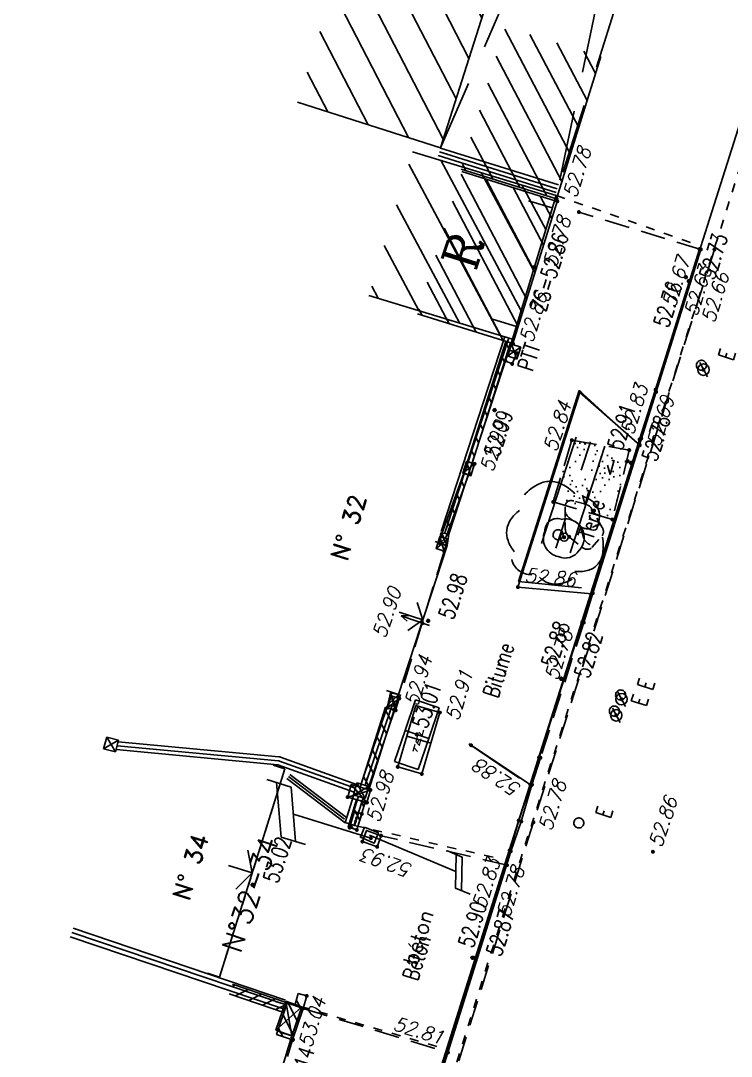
# Model space of a CAD drawing. Extents: x 661843 to 662062, y 6866352 to 6866909.
# Drawn here: x 662009.22 to 662023.42, y 6866876.78 to 6866897.47 of the extents above; entities that cross this region are included whole.
import ezdxf
from ezdxf.enums import TextEntityAlignment as Align

# ---------------------------------------------------------------- set-up
doc = ezdxf.new("R2010")
doc.units = 0
for name, pattern in [('CACHE', [0.375, 0.25, -0.125]), ('CONTINU', [0]), ('DISCONTINU', [0.75, 0.5, -0.25]), ('JSI_TCO', [1, 0.5, 0.5]), ('JSI_TCO2', [1, 0.5, 0.5]), ('JSI_TIC', [0.2, 0.08, 0.01, -0.1, 0.01]), ('JSI_TIL2', [1.2, 0.6, 0.1, -0.4, 0.1])]:
    doc.linetypes.add(name, pattern=pattern)
doc.layers.get('0').update_dxf_attribs({"linetype": 'CONTINUOUS'})
for name, color, linetype in [('ALTI', 140, 'CONTINUOUS'), ('BATI', 6, 'CONTINUOUS'), ('BORDURE', 7, 'CONTINU'), ('GEO_AEP_S', 4, 'CONTINUOUS'), ('GEO_ALTI-PIC', 7, 'CONTINUOUS'), ('GEO_ALTI-PIC_SANSZ', 30, 'CONTINUOUS'), ('GEO_ALTICOT', 7, 'CONTINUOUS'), ('GEO_ARBRES', 3, 'CONTINUOUS'), ('GEO_BATI_DUR', 44, 'CONTINUOUS'), ('GEO_BATI_HACHURE', 44, 'CONTINUOUS'), ('GEO_BATI_NUMERO', 7, 'CONTINUOUS'), ('GEO_BATI_S', 44, 'CONTINUOUS'), ('GEO_BORDURE', 7, 'CONTINUOUS'), ('GEO_CHANGE_REVET', 252, 'DISCONTINU'), ('GEO_CHANGE_REVET_TEXTE', 252, 'CONTINUOUS'), ('GEO_DALLE', 7, 'CONTINUOUS'), ('GEO_DIVERS', 7, 'CONTINUOUS'), ('GEO_EDF_S', 1, 'CONTINUOUS'), ('GEO_ENTREE', 7, 'DISCONTINU'), ('GEO_GDF_S', 30, 'CONTINUOUS'), ('GEO_HAIE_BORD', 3, 'DISCONTINU'), ('GEO_HAIE_S', 3, 'CONTINUOUS'), ('GEO_MUR', 1, 'CONTINUOUS'), ('GEO_MUR_HACHURE', 1, 'CONTINUOUS'), ('GEO_ROCHER', 252, 'CACHE'), ('GEO_TEL_S', 6, 'CONTINUOUS'), ('GEO_TROTTOIR_BAS', 7, 'CONTINUOUS'), ('GEO_TROTTOIR_BATEAU', 7, 'DISCONTINU'), ('GEO_TROTTOIR_HAUT', 252, 'CONTINUOUS'), ('HACHURE', 7, 'CONTINUOUS'), ('LIMITE', 7, 'CONTINUOUS'), ('OBJEAU', 4, 'CONTINUOUS'), ('OBJEDF', 240, 'CONTINUOUS'), ('OBJTELECOM', 3, 'CONTINUOUS'), ('TEXTE', 7, 'CONTINUOUS'), ('VEGETATION', 3, 'CONTINUOUS'), ('VOIRIE', 7, 'CONTINUOUS')]:
    doc.layers.add(name, color=color, linetype=linetype)
doc.styles.add('5-2', font='romand.shx', dxfattribs={"height": 0.35})
doc.styles.add('7-2', font='romanc.shx', dxfattribs={"height": 0.7})
doc.styles.add('ROMANS', font='romans.shx', dxfattribs={"width": 0.95, "oblique": 13.5, "height": 5})
doc.styles.get("Standard").update_dxf_attribs({"font": 'romans.shx'})
doc.linetypes.add('JSI_HAIED', pattern='A,0.48,0.06,-0.1,[138,jsi_form.shx,S=0.05,R=0,X=-0.1,Y=0],0.06', length=0.7)
doc.linetypes.add('JSI_HAIEG', pattern='A,0.48,0.06,-0.1,[137,jsi_form.shx,S=0.05,R=0,X=-0.1,Y=0],0.06', length=0.7)
doc.linetypes.add('JSI_MUD', pattern='A,0.0001,[130,jsi_form.shx,S=0.5,R=0,X=0.875,Y=0],-0.75', length=0.7501)
doc.linetypes.add('JSI_MUG', pattern='A,0.0001,[130,jsi_form.shx,S=0.5,R=0,X=-0.125,Y=0],-0.75', length=0.7501)
doc.linetypes.add('JSI_MUR', pattern='A,1e-06,-0.5,[130,jsi_form.shx,S=0.7,R=315,X=0.05,Y=0],-0.5', length=1.000001)

# ---------------------------------------------------------------- blocks, each defined once
blk = doc.blocks.new('PTTOPO')
at = {"color": 0, "const_width": 0.04}
blk.add_lwpolyline([(0, 0.02, 1), (0, -0.02, 1)], format="xyb", close=True, dxfattribs=at)
at = {"color": 0}
blk.add_point((0, 0), dxfattribs=at)
at = {"layer": 'GEO_ALTICOT', "style": 'ROMANS', "oblique": 13.5, "width": 0.95}
blk.add_attdef('ALT', text='', height=0.28, dxfattribs=at).set_placement((0.1, -0.1), align=Align.TOP_LEFT)
blk = doc.blocks.new('P350', base_point=(55.25, 52.5))
for p, q in [((56.249, 53.499), (55.25, 53.499)), ((55.25, 53.499), (55.25, 52.5)), ((56.249, 52.5), (56.249, 53.499)), ((55.25, 52.5), (56.249, 52.5))]:
    blk.add_line(p, q)
blk = doc.blocks.new('P091', base_point=(30.25, 66))
blk.add_line((30.326, 66.076), (30.172, 65.922))
blk.add_circle((30.25, 66), 0.076)
blk = doc.blocks.new('P401')
blk.add_circle((0, 0), 0.1062)
for centre, radius, start, end in [((0.108, 0.2322), 0.3258, 357.14, 109.34), ((-0.054, 0.054), 0.4878, 83.66, 186.35), ((-0.0972, -0.054), 0.4464, 173.05, 254.63), ((0, -0.0378), 0.5004, 244.27, 30.44)]:
    blk.add_arc(centre, radius, start, end)
blk = doc.blocks.new('P210')
at = {"layer": 'GEO_ROCHER', "linetype": 'CACHE'}
for p, q in [((0.525, 0.474), (0.088, 0.169)), ((0.968, 0.21), (0.804, 0.429)), ((0.818, -0.346), (0.987, 0.048)), ((0.001, -0.021), (0.031, -0.315)), ((0.371, -0.082), (0.266, -0.205)), ((0.215, -0.475), (0.649, -0.462))]:
    blk.add_line(p, q, dxfattribs=at)
for centre, radius, start, end in [((0.642, 0.308), 0.203, 36.7123, 124.9313), ((0.594, 0.275), 0.215, 144.1733, 206.9533), ((0.837, 0.112), 0.163, 336.8774, 36.7123), ((0.206, 0), 0.206, 124.9313, 185.91), ((0.193, 0.071), 0.235, 319.4796, 26.9533), ((0.667, 0.041), 0.252, 188.1633, 262.2943), ((0.41, -0.328), 0.189, 139.4796, 230.284), ((0.209, -0.296), 0.179, 185.91, 271.7277), ((0.559, -0.761), 0.557, 59.0334, 82.2943), ((0.643, -0.271), 0.191, 271.7277, 336.8774)]:
    blk.add_arc(centre, radius, start, end, dxfattribs=at)
blk = doc.blocks.new('P361')
for p, q in [((0, 0.999), (0.999, 0)), ((0, 0), (0.999, 0.999))]:
    blk.add_line(p, q)
at = {"flags": 128}
blk.add_lwpolyline([(0.999, 0), (0.999, 0.999), (0, 0.999), (0, 0)], close=True, dxfattribs=at)
blk = doc.blocks.new('P385')
for p, q in [((0, 1), (1, 1)), ((0, 1), (0, 0)), ((0.5, 0), (0.5, 1)), ((1, 1), (1, 0)), ((0, 0), (1, 0))]:
    blk.add_line(p, q)
at = {"style": 'ROMANS', "oblique": 13.5, "width": 0.95}
blk.add_text('TEL', height=0.2, dxfattribs=at).set_placement((0.254, 0.413))
blk = doc.blocks.new('P322')
for p, q in [((0, 1), (1, 1)), ((0, 1), (0, 0)), ((1, 1), (1, 0)), ((0, 0), (1, 0))]:
    blk.add_line(p, q)
at = {"flags": 128}
for points in [[(0.45, 1), (0.45, 1.28)], [(0.55, 1), (0.55, 1.28)]]:
    blk.add_lwpolyline(points, dxfattribs=at)
at = {"style": 'ROMANS', "oblique": 13.5, "width": 0.95}
blk.add_text('GDF', height=0.2, dxfattribs=at).set_placement((0.205, 0.413))
blk = doc.blocks.new('P740', base_point=(80.25, 61.5))
for p, q in [((80.924, 64.604), (80.924, 63.929)), ((79.574, 63.794), (80.924, 64.334)), ((80.924, 63.929), (79.574, 63.389)), ((79.574, 63.119), (79.574, 63.794)), ((80.25, 61.5), (80.25, 63.659))]:
    blk.add_line(p, q)
blk = doc.blocks.new('P014', base_point=(17.75, 43.5))
for p, q in [((17.709, 43.699), (17.75, 43.799)), ((17.75, 43.399), (17.75, 43.799)), ((17.75, 43.799), (17.789, 43.699))]:
    blk.add_line(p, q)
blk = doc.blocks.new('$B_200')
at = {"color": 0, "linetype": 'BYBLOCK', "flags": 128}
for points in [[(0, -0.5, -0.414214), (-0.5, 0, -0.414214), (0, 0.5)], [(0, -0.5, 0.414214), (0.5, 0, 0.414214), (0, 0.5)]]:
    blk.add_lwpolyline(points, format="xyb", dxfattribs=at)
blk = doc.blocks.new('$B_220')
at = {"color": 0, "linetype": 'BYBLOCK', "flags": 128}
for points in [[(0.297, 0.272, 0.039633), (0.273, 0.344, 0.053426), (0.241, 0.401, 0.147584), (0.154, 0.47, 0.071882), (0.099, 0.483, 0.058066), (0.036, 0.48, 0.043501), (-0.035, 0.463, 0.032041), (-0.113, 0.431)], [(-0.195, 0.351, 0.077685), (-0.303, 0.336, 0.115926), (-0.379, 0.292, 0.119307), (-0.426, 0.217, 0.082378), (-0.441, 0.113)], [(0.461, -0.046, 0.087593), (0.487, 0.033, 0.096392), (0.482, 0.113, 0.080457), (0.446, 0.192, 0.056881), (0.379, 0.272)], [(-0.441, 0.033, 0.03619), (-0.474, -0.044, 0.046233), (-0.492, -0.116, 0.121403), (-0.482, -0.245, 0.119181), (-0.41, -0.354, 0.044648), (-0.351, -0.401, 0.034835), (-0.277, -0.443)], [(0.379, -0.364, 0.076898), (0.431, -0.319, 0.090424), (0.461, -0.265, 0.083207), (0.472, -0.2, 0.062964), (0.461, -0.126)], [(-0.113, -0.443, 0.078382), (0.005, -0.498, 0.113914), (0.113, -0.503, 0.115194), (0.21, -0.458, 0.080222), (0.297, -0.364)]]:
    blk.add_lwpolyline(points, format="xyb", dxfattribs=at)
blk = doc.blocks.new('$B_001')
at = {"color": 0, "linetype": 'BYBLOCK', "flags": 128}
for points in [[(0, 0), (0, 1)], [(0, 1), (1, 1)], [(1, 0), (1, 1)], [(0, 0), (1, 0)]]:
    blk.add_lwpolyline(points, dxfattribs=at)
blk = doc.blocks.new('$B_030')
at = {"color": 0, "linetype": 'BYBLOCK', "flags": 128}
for points in [[(0, 0), (0, 1)], [(0, 1), (1, 1)], [(0, 1), (1, 0)], [(0, 0), (1, 1)], [(1, 0), (1, 1)], [(0, 0), (1, 0)]]:
    blk.add_lwpolyline(points, dxfattribs=at)
blk = doc.blocks.new('$B_137')
at = {"color": 0, "linetype": 'BYBLOCK', "flags": 128}
for points in [[(-0.156, 0.875), (0.156, 1), (0.156, 1.156)], [(-0.156, 0.781), (-0.156, 0.938), (0.156, 1.062)], [(0, 0), (0, 0.938)]]:
    blk.add_lwpolyline(points, dxfattribs=at)
blk.add_lwpolyline([(-0.055, -0.075), (0.055, -0.075), (0.055, 0.075), (-0.055, 0.075)], close=True)
blk = doc.blocks.new('$B_028')
at = {"color": 0, "linetype": 'BYBLOCK', "flags": 128}
for points in [[(0, 0.5), (0, -0.5), (0.0938, -0.0625)], [(-0.5, -0.5), (-0.5, 0)], [(0.5, 0), (0.5, -0.5)], [(-0.0937, -0.0625), (0, -0.5)], [(-0.5, -0.5), (0.5, -0.5)]]:
    blk.add_lwpolyline(points, dxfattribs=at)
blk = doc.blocks.new('$B_170')
at = {"color": 0, "linetype": 'BYBLOCK', "flags": 128}
for points in [[(-0.5, 0), (-0.5, 1)], [(0.5, 0), (0.5, 1)]]:
    blk.add_lwpolyline(points, dxfattribs=at)
blk = doc.blocks.new('$B_210')
at = {"linetype": 'CONTINUOUS'}
blk.add_hatch(color=0, dxfattribs=at).paths.add_polyline_path([(0, -0.5, -1), (0, 0.5, -1)])
at = {"color": 0, "linetype": 'BYBLOCK', "flags": 128}
blk.add_lwpolyline([(0, -0.5, -1), (0, 0.5, -1)], format="xyb", close=True, dxfattribs=at)
blk = doc.blocks.new('*X86')
at = {"layer": 'HACHURE'}
for p, q in [((662020.237, 6866903.19, 57.333), (662018.288, 6866906.959, 57.333)), ((662020.495, 6866903.999, 57.333), (662018.996, 6866906.896, 57.333)), ((662020.752, 6866904.808, 57.333), (662019.721, 6866906.801, 57.333)), ((662021.009, 6866905.616, 57.333), (662020.446, 6866906.706, 57.333)), ((662021.266, 6866906.425, 57.333), (662021.171, 6866906.61, 57.333)), ((662019.98, 6866902.382, 57.333), (662018.031, 6866906.15, 57.333)), ((662019.723, 6866901.573, 57.333), (662017.774, 6866905.342, 57.333)), ((662019.465, 6866900.765, 57.333), (662017.516, 6866904.533, 57.333)), ((662019.208, 6866899.956, 57.333), (662017.259, 6866903.725, 57.333)), ((662018.951, 6866899.148, 57.333), (662017.002, 6866902.916, 57.333)), ((662018.693, 6866898.339, 57.333), (662016.744, 6866902.107, 57.333)), ((662018.436, 6866897.53, 57.333), (662016.487, 6866901.299, 57.333)), ((662018.179, 6866896.722, 57.333), (662016.23, 6866900.49, 57.333)), ((662017.921, 6866895.913, 57.333), (662015.972, 6866899.682, 57.333)), ((662017.664, 6866895.105, 57.333), (662015.715, 6866898.873, 57.333)), ((662016.971, 6866895.138, 57.333), (662015.458, 6866898.065, 57.333)), ((662016.163, 6866895.396, 57.333), (662015.2, 6866897.256, 57.333)), ((662015.354, 6866895.653, 57.333), (662014.943, 6866896.447, 57.333))]:
    blk.add_line(p, q, dxfattribs=at)

msp = doc.modelspace()

# ---------------------------------------------------------------- hatches: boundary and pattern name
at = {"layer": 'GEO_BATI_HACHURE'}
h = msp.add_hatch(dxfattribs=at)
h.set_pattern_fill('_U', color=256, scale=0.4, angle=-62.3282, style=0, pattern_type=0)
h.set_pattern_definition([(297.671784527, (0.873, 2.8935), (0.354248972482, 0.185762389885), [])])
h.paths.add_polyline_path([(662020.817, 6866896.759), (662019.93, 6866893.914), (662018.02, 6866894.51), (662018.908, 6866897.354)])
h = msp.add_hatch(dxfattribs=at)
h.set_pattern_fill('_U', color=256, scale=0.4, angle=-62.3282, style=0, pattern_type=0)
h.set_pattern_definition([(297.671784527, (0, 0), (0.354248972482, 0.185762389885), [])])
h.paths.add_polyline_path([(662019.944, 6866893.865), (662019.057, 6866891.021), (662017.147, 6866891.616), (662018.035, 6866894.461)])
at = {"layer": 'GEO_HAIE_S'}
h = msp.add_hatch(dxfattribs=at)
h.set_pattern_fill('BROUSS', color=256, scale=0.2, style=0)
h.set_pattern_definition([(74.475889, (0, 0), (-0.5000000001, 1.80000000067), [0.3, -1.56815417]), (74.475889, (0.5, 0.6), (-0.5000000001, 1.80000000067), [0.3, -1.56815417]), (74.475889, (1, 1.2), (-0.5000000001, 1.80000000067), [0.3, -1.56815417]), (105.524111, (0, 0), (-1.00000000041, 5e-11), [0.2, -1.66815417]), (105.524111, (0.5, 0.6), (-1.00000000041, 5e-11), [0.2, -1.66815417]), (105.524111, (1, 1.2), (-1.00000000041, 5e-11), [0.2, -1.66815417]), (0, (0.0604, 0.0645), (0.5, 0.6), [0, -1]), (0, (0.19574, 0.1429), (0.5, 0.6), [0, -1]), (0, (0.1562, 0.2507), (0.5, 0.6), [0, -1]), (0, (0.3103, 0.2654), (0.5, 0.6), [0, -1]), (0, (0.21864, 0.5055), (0.5, 0.6), [0, -1]), (0, (0.0491, 0.28726), (0.5, 0.6), [0, -1]), (0, (0.0375, 0.3291), (0.5, 0.6), [0, -1]), (0, (0.0042, 0.5055), (0.5, 0.6), [0, -1]), (0, (-0.1041, 0.0351), (0.5, 0.6), [0, -1]), (0, (-0.1145, 0.1331), (0.5, 0.6), [0, -1]), (0, (-0.1957, 0.0253), (0.5, 0.6), [0, -1]), (0, (-0.21654, 0.1723), (0.5, 0.6), [0, -1]), (0, (-0.1499, 0.2654), (0.5, 0.6), [0, -1]), (0, (-0.177, 0.3585), (0.5, 0.6), [0, -1]), (0, (-0.2561, 0.4761), (0.5, 0.6), [0, -1]), (0, (-0.0541, 0.3878), (0.5, 0.6), [0, -1]), (0, (-0.3373, 0.2752), (0.5, 0.6), [0, -1]), (0, (-0.36646, 0.089), (0.5, 0.6), [0, -1]), (0, (-0.1498, -0.05796), (0.5, 0.6), [0, -1]), (0, (-0.0208, -0.09716), (0.5, 0.6), [0, -1]), (0, (-0.10826, -0.20494), (0.5, 0.6), [0, -1]), (0, (0.2103, -0.19514), (0.5, 0.6), [0, -1]), (0, (0.0729, -0.04326), (0.5, 0.6), [0, -1]), (0, (0.19574, -0.01386), (0.5, 0.6), [0, -1])])
h.paths.add_polyline_path([(662021.047, 6866887.506), (662019.863, 6866887.859), (662020.235, 6866889.092), (662021.383, 6866888.894)])
at = {"layer": 'GEO_MUR_HACHURE'}
h = msp.add_hatch(dxfattribs=at)
h.set_pattern_fill('_U', color=256, scale=0.2, angle=117.3224, style=0, pattern_type=0)
h.set_pattern_definition([(117.322416278, (0, 0), (-0.1776875447165, -0.091799436015), [])])
h.paths.add_polyline_path([(662018.243, 6866888.633), (662019.009, 6866891.036), (662018.914, 6866891.066), (662018.148, 6866888.664)])
h = msp.add_hatch(dxfattribs=at)
h.set_pattern_fill('_U', color=256, scale=0.2, angle=115.0335, style=0, pattern_type=0)
h.set_pattern_definition([(115.0334990466, (0, 0), (-0.1812121080986, -0.084629615847), [])])
h.paths.add_polyline_path([(662017.71, 6866887.13), (662018.171, 6866888.399), (662018.077, 6866888.433), (662017.616, 6866887.164)])
h = msp.add_hatch(dxfattribs=at)
h.set_pattern_fill('_U', color=256, scale=0.2, angle=117.493, style=0, pattern_type=0)
h.set_pattern_definition([(117.492968281, (0, 0), (-0.1774134990714, -0.0923279499786), [])])
h.paths.add_polyline_path([(662016.176, 6866882.106), (662016.68, 6866883.704), (662016.509, 6866883.758), (662016.005, 6866882.16)])
h = msp.add_hatch(dxfattribs=at)
h.set_pattern_fill('_U', color=256, scale=0.2, angle=118.2532, style=0, pattern_type=0)
h.set_pattern_definition([(118.25315449, (0, 0), (-0.176172935534, -0.094673633), [])])
h.paths.add_polyline_path([(662015.936, 6866881.304), (662016.102, 6866881.856), (662015.929, 6866881.908), (662015.763, 6866881.356)])
h = msp.add_hatch(dxfattribs=at)
h.set_pattern_fill('_U', color=256, scale=0.2, angle=206.079, style=0, pattern_type=0)
h.set_pattern_definition([(206.0789600047, (0, 0), (0.087921873807, -0.179637813687), [])])
h.paths.add_polyline_path([(662014.543, 6866877.845), (662013.452, 6866878.219), (662013.387, 6866878.03), (662014.478, 6866877.656)])
h = msp.add_hatch(dxfattribs=at)
h.set_pattern_fill('_U', color=256, scale=0.2, angle=119.5456, style=0, pattern_type=0)
h.set_pattern_definition([(119.5455688398, (0, 0), (-0.1739927566617, -0.0986231242116), [])])
h.paths.add_polyline_path([(662014.865, 6866877.737), (662014.934, 6866877.987), (662014.761, 6866878.035), (662014.694, 6866877.795)])
h = msp.add_hatch(dxfattribs=at)
h.set_pattern_fill('_U', color=256, scale=0.2, angle=116.4316, style=0, pattern_type=0)
h.set_pattern_definition([(116.4316344643, (0, 0), (-0.179093225856, -0.089025931349), [])])
h.paths.add_polyline_path([(662014.653, 6866877.106), (662014.865, 6866877.737), (662014.543, 6866877.845), (662014.331, 6866877.215)])
at = {"layer": 'HACHURE', "linetype": 'CONTINUOUS', "ltscale": 2}
h = msp.add_hatch(dxfattribs=at)
h.set_pattern_fill('_USER', color=256, scale=0.6, angle=118.1108, style=0, pattern_type=0)
h.set_pattern_definition([(118.1108, (661958.265, 6866695.073), (-0.5292229, -0.2827068), [])])
h.paths.add_polyline_path([(662019.05, 6866891.113), (662016.179, 6866891.984), (662017.051, 6866894.856), (662019.922, 6866893.985)])

# ---------------------------------------------------------------- linework, layer by layer
at = {"layer": 'BATI', "elevation": 57.333, "flags": 128}
msp.add_lwpolyline([(662017.61, 6866894.935), (662021.319, 6866906.591)], dxfattribs=at)
at = {"layer": 'BATI', "linetype": 'JSI_TIL2', "ltscale": 2, "elevation": 57.333, "flags": 128}
for points in [[(662017.61, 6866894.935), (662022.61, 6866906.421)], [(662022.538, 6866906.43), (662019.971, 6866894.182)], [(662023.828, 6866906.261), (662019.971, 6866894.182)]]:
    msp.add_lwpolyline(points, dxfattribs=at)
at = {"layer": 'BATI', "linetype": 'JSI_TCO2', "ltscale": 2, "elevation": 57.333, "flags": 128}
for points in [[(662017.61, 6866894.935), (662014.751, 6866895.845)], [(662017.051, 6866894.856), (662019.922, 6866893.985)], [(662019.05, 6866891.113), (662019.922, 6866893.985)], [(662019.05, 6866891.113), (662016.179, 6866891.984)]]:
    msp.add_lwpolyline(points, dxfattribs=at)
at = {"layer": 'BORDURE', "linetype": 'JSI_TCO', "ltscale": 2, "elevation": 57.333, "flags": 128}
for points in [[(661995.958, 6866807.887), (662005.734, 6866838.844), (662008.226, 6866846.67), (662010.896, 6866855.209), (662018.944, 6866880.767), (662026.904, 6866905.856)], [(662020.427, 6866886.143), (662019.17, 6866886.267), (662020.382, 6866890.083), (662021.378, 6866889.18)], [(662019.187, 6866882.336), (662018.177, 6866883.027)]]:
    msp.add_lwpolyline(points, dxfattribs=at)
at = {"layer": 'GEO_BATI_DUR'}
for p, q in [((662020.817, 6866896.759, 52.705), (662019.93, 6866893.914, 52.705)), ((662019.93, 6866893.914, 52.705), (662018.02, 6866894.51, 52.705)), ((662018.035, 6866894.461, 52.783), (662019.944, 6866893.865, 52.783)), ((662019.944, 6866893.865, 52.783), (662019.057, 6866891.021, 52.858)), ((662019.057, 6866891.021, 52.783), (662017.147, 6866891.616, 52.783))]:
    msp.add_line(p, q, dxfattribs=at)
at = {"layer": 'GEO_BORDURE'}
for points in [[(662021.594, 6866888.991, 52.69), (662020.395, 6866890.048, 52.837), (662019.157, 6866886.156, 52.86), (662020.637, 6866886.02, 52.857)], [(662019.408, 6866882.204, 52.885), (662018.22, 6866882.996, 52.851)]]:
    msp.add_polyline3d(points, dxfattribs=at)
at = {"layer": 'GEO_CHANGE_REVET'}
for points in [[(662022.814, 6866892.903, 52.633), (662020.376, 6866893.651, 52.748)], [(662023.086, 6866892.903, 52.663), (662019.468, 6866881.457, 52.781), (662016.691, 6866872.593, 52.867), (662012.998, 6866860.928, 53.004), (662009.927, 6866851.162, 53.095), (662006.539, 6866840.426, 53.237), (662003.947, 6866832.234, 53.341), (662000.666, 6866821.821, 53.457), (661997.257, 6866811.051, 53.582), (661994.332, 6866801.741, 53.688), (661991.206, 6866791.787, 53.782)], [(662018.94, 6866880.599, 52.779), (662016.421, 6866881.188, 52.921)], [(662014.865, 6866877.737, 52.976), (662017.758, 6866876.854, 52.806)]]:
    msp.add_polyline3d(points, dxfattribs=at)
at = {"layer": 'GEO_DALLE'}
msp.add_polyline3d([(662016.049, 6866881.07, 52.926), (662016.343, 6866880.966, 52.919), (662016.422, 6866881.188, 52.921), (662016.128, 6866881.292, 52.924)], close=True, dxfattribs=at)
at = {"layer": 'GEO_ENTREE'}
for points in [[(662017.683, 6866886.876, 52.908), (662016.785, 6866883.931, 52.94)], [(662013.883, 6866874.624, 53.053), (662014.653, 6866877.106, 53.041)]]:
    msp.add_polyline3d(points, dxfattribs=at)
at = {"layer": 'GEO_HAIE_BORD'}
msp.add_polyline3d([(662021.047, 6866887.506, 52.842), (662019.863, 6866887.859, 52.778), (662020.235, 6866889.092, 52.77), (662021.383, 6866888.894, 52.82), (662021.047, 6866887.506, 52.842)], dxfattribs=at)
at = {"layer": 'GEO_MUR'}
for p, q in [((662019.009, 6866891.036, 52.896), (662018.914, 6866891.066, 52.896)), ((662018.243, 6866888.633, 52.896), (662018.148, 6866888.664, 52.896)), ((662018.171, 6866888.399, 52.908), (662018.077, 6866888.433, 52.908)), ((662017.71, 6866887.13, 52.908), (662017.616, 6866887.164, 52.908)), ((662016.68, 6866883.704, 52.981), (662016.509, 6866883.758, 52.981)), ((662016.176, 6866882.106, 52.981), (662016.005, 6866882.16, 52.981)), ((662016.102, 6866881.856), (662015.929, 6866881.908)), ((662015.936, 6866881.304), (662015.763, 6866881.356)), ((662014.934, 6866877.987, 52.976), (662014.761, 6866878.035, 52.976)), ((662014.543, 6866877.845, 52.976), (662014.478, 6866877.656, 52.976)), ((662014.865, 6866877.737, 53.041), (662014.543, 6866877.845, 53.041)), ((662014.865, 6866877.737, 52.976), (662014.694, 6866877.795, 52.976)), ((662014.653, 6866877.106, 53.041), (662014.331, 6866877.215, 53.041))]:
    msp.add_line(p, q, dxfattribs=at)
at = {"layer": 'GEO_MUR', "flags": 128}
for points, elevation in [([(662018.148, 6866888.664), (662018.914, 6866891.066)], 52.896), ([(662018.243, 6866888.633), (662019.009, 6866891.036)], 52.896), ([(662017.616, 6866887.164), (662018.077, 6866888.433)], 52.908), ([(662017.71, 6866887.13), (662018.171, 6866888.399)], 52.908), ([(662016.005, 6866882.16), (662016.509, 6866883.758)], 52.981), ([(662014.543, 6866877.845), (662013.452, 6866878.219)], 52.976), ([(662014.478, 6866877.656), (662013.387, 6866878.03)], 52.976), ([(662014.694, 6866877.795), (662014.761, 6866878.035)], 52.976), ([(662014.331, 6866877.215), (662014.543, 6866877.845)], 53.041)]:
    msp.add_lwpolyline(points, dxfattribs=dict(at, elevation=elevation))
msp.add_lwpolyline([(662015.763, 6866881.356), (662015.929, 6866881.908)], dxfattribs=at)
at = {"layer": 'GEO_MUR'}
for points in [[(662016.176, 6866882.106, 52.981), (662016.68, 6866883.704, 52.938)], [(662015.936, 6866881.304, 52.97), (662016.102, 6866881.856, 52.977)], [(662014.865, 6866877.737, 52.976), (662014.934, 6866877.987, 52.946)], [(662014.653, 6866877.106, 53.041), (662014.865, 6866877.737, 52.976)]]:
    msp.add_polyline3d(points, dxfattribs=at)
at = {"layer": 'GEO_TROTTOIR_BAS'}
for points in [[(662022.814, 6866892.903, 52.633), (662021.919, 6866890.056, 52.654), (662020.655, 6866886.036, 52.727), (662020.474, 6866885.448, 52.734)], [(662019.607, 6866882.745, 52.757), (662019.438, 6866882.207, 52.76), (662019.223, 6866881.472, 52.763), (662019.015, 6866880.875, 52.776), (662017.758, 6866876.854, 52.806), (662016.602, 6866873.181, 52.845)]]:
    msp.add_polyline3d(points, dxfattribs=at)
at = {"layer": 'GEO_TROTTOIR_BATEAU'}
msp.add_polyline3d([(662020.474, 6866885.448, 52.734), (662019.607, 6866882.745, 52.757)], dxfattribs=at)
at = {"layer": 'GEO_TROTTOIR_HAUT'}
msp.add_polyline3d([(662022.787, 6866892.911, 52.67), (662021.909, 6866890.104, 52.711), (662021.588, 6866889.108, 52.828), (662020.637, 6866886.02, 52.857), (662020.444, 6866885.457, 52.777), (662019.579, 6866882.751, 52.793), (662019.408, 6866882.204, 52.885), (662019.174, 6866881.491, 52.9), (662018.993, 6866880.895, 52.832), (662016.58, 6866873.224, 52.898), (662016.398, 6866872.668, 52.984), (662015.835, 6866870.897, 52.992), (662015.682, 6866870.413, 52.912), (662013.782, 6866864.427, 52.989), (662013.604, 6866863.862, 53.087), (662012.69, 6866860.938, 53.126), (662012.48, 6866860.209, 53.042), (662011.708, 6866857.825, 53.089), (662011.48, 6866857.083, 53.181), (662010.851, 6866855.071, 53.188), (662010.625, 6866854.346, 53.11), (662009.626, 6866851.261, 53.143)], dxfattribs=at)
at = {"layer": 'LIMITE', "linetype": 'JSI_TCO', "ltscale": 2}
for p, q in [((662017.623, 6866887.267, 110.348), (662018.898, 6866891.162, 110.283)), ((662016.025, 6866882.223, 110.392), (662016.564, 6866883.82, 110.358)), ((662014.598, 6866882.41, 110.352), (662015.732, 6866881.55, 110.328)), ((662015.702, 6866881.452, 110.374), (662015.875, 6866882.006, 109.631)), ((662014.452, 6866877.734, 110.314), (662010.207, 6866879.169, 110.29))]:
    msp.add_line(p, q, dxfattribs=at)
at = {"layer": 'LIMITE', "linetype": 'JSI_MUD', "ltscale": 0.16}
for p, q in [((662018.924, 6866890.985, 110.286), (662018.974, 6866891.138, 110.283)), ((662016.589, 6866883.643, 110.361), (662016.64, 6866883.794, 110.358))]:
    msp.add_line(p, q, dxfattribs=at)
at = {"layer": 'LIMITE', "linetype": 'JSI_MUG', "ltscale": 0.16}
for p, q in [((662017.699, 6866887.242, 110.348), (662017.749, 6866887.394, 110.345)), ((662016.101, 6866882.198, 110.392), (662016.152, 6866882.349, 110.389))]:
    msp.add_line(p, q, dxfattribs=at)
at = {"layer": 'LIMITE', "linetype": 'JSI_MUG', "ltscale": 0.1}
msp.add_line((662014.568, 6866882.37, 110.352), (662014.648, 6866882.31, 110.35), dxfattribs=at)
at = {"layer": 'LIMITE', "linetype": 'JSI_MUG', "ltscale": 0.18}
msp.add_line((662014.481, 6866877.819, 110.314), (662014.311, 6866877.876, 110.313), dxfattribs=at)
at = {"layer": 'LIMITE', "linetype": 'JSI_TCO', "ltscale": 2, "elevation": 57.333, "flags": 128}
for points in [[(662019.968, 6866894.194), (662017.611, 6866894.931)], [(662019.92, 6866894.041), (662017.563, 6866894.778)], [(662017.775, 6866887.217), (662019.05, 6866891.113)], [(662016.176, 6866882.172), (662016.716, 6866883.769)], [(662011.124, 6866882.908), (662014.36, 6866882.604), (662015.883, 6866882.058)], [(662014.538, 6866882.33), (662015.701, 6866881.448)], [(662015.893, 6866881.393), (662016.066, 6866881.946)], [(662015.893, 6866881.393), (662015.702, 6866881.452)], [(662014.51, 6866877.904), (662010.264, 6866879.339)]]:
    msp.add_lwpolyline(points, dxfattribs=at)
at = {"layer": 'LIMITE', "linetype": 'JSI_MUR', "ltscale": 0.16, "elevation": 57.333, "flags": 128}
for points in [[(662019.944, 6866894.117), (662017.587, 6866894.855)], [(662017.699, 6866887.242), (662018.974, 6866891.138)], [(662016.101, 6866882.198), (662016.64, 6866883.794)], [(662011.144, 6866882.986), (662014.368, 6866882.684), (662014.378, 6866882.683), (662014.388, 6866882.679), (662015.906, 6866882.135)]]:
    msp.add_lwpolyline(points, dxfattribs=at)
at = {"layer": 'LIMITE', "linetype": 'JSI_MUD', "ltscale": 0.16, "elevation": 57.333, "flags": 128}
msp.add_lwpolyline([(662017.74, 6866894.807), (662017.587, 6866894.855)], dxfattribs=at)
at = {"layer": 'LIMITE', "linetype": 'JSI_MUG', "ltscale": 0.16, "elevation": 57.333, "flags": 128}
msp.add_lwpolyline([(662019.944, 6866894.117), (662019.792, 6866894.165)], dxfattribs=at)
at = {"layer": 'LIMITE', "linetype": 'JSI_MUR', "ltscale": 0.1, "elevation": 57.333, "flags": 128}
msp.add_lwpolyline([(662014.568, 6866882.37), (662015.691, 6866881.518)], dxfattribs=at)
at = {"layer": 'LIMITE', "linetype": 'JSI_MUR', "ltscale": 0.2, "elevation": 57.333, "flags": 128}
msp.add_lwpolyline([(662015.798, 6866881.422), (662015.97, 6866881.976)], dxfattribs=at)
at = {"layer": 'LIMITE', "linetype": 'JSI_MUR', "ltscale": 0.18, "elevation": 57.333, "flags": 128}
msp.add_lwpolyline([(662014.481, 6866877.819), (662010.236, 6866879.254)], dxfattribs=at)
at = {"layer": 'LIMITE', "linetype": 'JSI_TCO', "ltscale": 2}
msp.add_polyline3d([(662011.164, 6866883.065, 110.298), (662014.375, 6866882.763, 109.669), (662014.396, 6866882.761, 109.669), (662014.414, 6866882.755, 109.669), (662015.929, 6866882.212, 110.58)], dxfattribs=at)
at = {"layer": 'VEGETATION', "linetype": 'JSI_MUG', "ltscale": 0.6}
msp.add_line((662020.607, 6866889.062, 110.184), (662020.422, 6866888.491, 110.194), dxfattribs=at)
at = {"layer": 'VEGETATION', "linetype": 'JSI_MUD', "ltscale": 0.6}
msp.add_line((662020.102, 6866887.504, 110.21), (662019.917, 6866886.934, 110.219), dxfattribs=at)
at = {"layer": 'VEGETATION', "linetype": 'JSI_HAIED', "ltscale": 2, "elevation": 57.333, "flags": 128}
msp.add_lwpolyline([(662020.321, 6866889.155), (662019.632, 6866887.026)], dxfattribs=at)
at = {"layer": 'VEGETATION', "linetype": 'JSI_HAIEG', "ltscale": 2, "elevation": 57.333, "flags": 128}
msp.add_lwpolyline([(662020.892, 6866888.97), (662020.202, 6866886.841)], dxfattribs=at)
at = {"layer": 'VOIRIE', "linetype": 'JSI_TIC', "ltscale": 2, "elevation": 57.333, "flags": 128}
for points in [[(661996.215, 6866807.805), (662005.992, 6866838.762), (662008.483, 6866846.589), (662011.154, 6866855.129), (662019.201, 6866880.685), (662027.176, 6866905.82)], [(662022.606, 6866893.044), (662019.922, 6866893.985)], [(662013.192, 6866878.364), (662014.5, 6866882.525)], [(662015.893, 6866881.393), (662018.708, 6866880.747)], [(662017.536, 6866876.976), (662014.839, 6866877.768)]]:
    msp.add_lwpolyline(points, dxfattribs=at)

# ---------------------------------------------------------------- block references
at = {"layer": 'ALTI', "linetype": 'CONTINUOUS'}
for p, xscale, yscale, rotation in [((662022.512, 6866892.349, 57.333), 0.059999999848761, 0.059999999848761, 72.39675896332166), ((662022.574, 6866892.269, 57.333), 0.059999999848761, 0.059999999848761, 72.39675896332166), ((662018.692, 6866889.695, 57.333), 0.0600000001471923, 0.0600000001471923, 71.87350268281007), ((662021.346, 6866888.67, 57.333), 0.059999999848761, 0.059999999848761, 72.39675896332166), ((662021.424, 6866888.635, 57.333), 0.059999999848761, 0.059999999848761, 72.39675896332166), ((662017.361, 6866885.482, 57.333), 0.0600000001471923, 0.0600000001471923, 71.87350268281007), ((662020.025, 6866884.325, 57.333), 0.059999999848761, 0.059999999848761, 72.39675896332166), ((662020.074, 6866884.306, 57.333), 0.059999999848761, 0.059999999848761, 72.39675896332166), ((662017.137, 6866883.208, 57.333), 0.0600000002854271, 0.0600000002854271, 71.331257137792), ((662013.853, 6866880.207, 57.333), 0.0599999998746016, 0.0599999998746016, 72.55211425956797), ((662018.247, 6866878.75, 57.333), 0.0600000002251679, 0.0600000002251679, 72.52068818015736), ((662018.313, 6866878.746, 57.333), 0.0600000002251679, 0.0600000002251679, 72.52068818015736)]:
    msp.add_blockref('$B_210', p, dxfattribs=dict(at, xscale=xscale, yscale=yscale, rotation=rotation))
at = {"layer": 'BATI', "linetype": 'CONTINUOUS'}
for name, xscale, yscale, rotation in [('$B_170', 2.473399999909516, 0.5000000000742785, 73.11060032364055), ('$B_210', 0.0600000003175547, 0.0600000003175547, 73.11060035017414)]:
    msp.add_blockref(name, (662019.486, 6866892.549, 57.333), dxfattribs=dict(at, xscale=xscale, yscale=yscale, rotation=rotation))
at = {"layer": 'GEO_AEP_S', "xscale": 1.500000000352685, "yscale": 1.500000000352685, "zscale": 1.500000000352685, "rotation": 72.90000000290615}
for p in [(662022.867, 6866890.501, 52.727), (662021.228, 6866883.915, 52.821), (662021.124, 6866883.594, 52.828)]:
    msp.add_blockref('P091', p, dxfattribs=at)
at = {"layer": 'GEO_ALTI-PIC'}
ref = msp.add_blockref('PTTOPO', (662019.93, 6866893.914, 52.779), dxfattribs=at)
ref.add_attrib('ALT', '52.78', dxfattribs={"layer": 'GEO_ALTICOT', "height": 0.28, "rotation": 72.6718, "style": 'ROMANS', "oblique": 13.5, "width": 0.95}).set_placement((662020.054, 6866893.998, 52.779), align=Align.TOP_LEFT)
ref = msp.add_blockref('PTTOPO', (662019.944, 6866893.865, 52.783), dxfattribs=at)
ref.add_attrib('ALT', '52.78', dxfattribs={"layer": 'GEO_ALTICOT', "height": 0.28, "rotation": 72.6718, "style": 'ROMANS', "oblique": 13.5, "width": 0.95}).set_placement((662019.651, 6866892.614, 52.783), align=Align.TOP_LEFT)
for p in [(662020.376, 6866893.651, 52.748), (662018.905, 6866890.677, 52.884), (662019.042, 6866890.617, 52.884), (662022.867, 6866890.501, 52.727), (662021.909, 6866890.104, 52.711), (662021.919, 6866890.056, 52.654), (662020.235, 6866889.092, 52.77), (662021.383, 6866888.894, 52.82), (662021.594, 6866888.991, 52.69), (662019.863, 6866887.859, 52.778), (662020.681, 6866887.683, 52.778), (662021.047, 6866887.506, 52.842), (662020.082, 6866887.153, 52.814), (662020.182, 6866887.161, 52.827), (662017.683, 6866886.876, 52.908), (662020.637, 6866886.02, 52.857), (662020.655, 6866886.036, 52.727), (662020.474, 6866885.448, 52.734), (662016.785, 6866883.931, 52.94), (662021.228, 6866883.915, 52.821), (662016.549, 6866883.745, 52.938), (662016.68, 6866883.704, 52.938), (662021.124, 6866883.594, 52.828), (662018.22, 6866882.996, 52.851), (662019.579, 6866882.751, 52.793), (662019.607, 6866882.745, 52.757), (662016.755, 6866882.563, 52.945), (662017.235, 6866882.422, 52.945), (662016.176, 6866882.106, 52.981), (662016.209, 6866882.101, 52.981), (662019.438, 6866882.207, 52.76), (662015.753, 6866881.958, 52.98), (662016.102, 6866881.856, 52.977), (662016.036, 6866881.624, 52.967), (662019.174, 6866881.491, 52.9), (662019.223, 6866881.472, 52.763), (662016.421, 6866881.188, 52.921), (662016.343, 6866880.966, 52.919), (662018.94, 6866880.599, 52.779), (662014.934, 6866877.987, 52.946), (662014.865, 6866877.737, 52.976), (662014.653, 6866877.106, 53.041)]:
    msp.add_blockref('PTTOPO', p, dxfattribs=at)
ref = msp.add_blockref('PTTOPO', (662022.787, 6866892.911, 52.67), dxfattribs=at)
ref.add_attrib('ALT', '52.67', dxfattribs={"layer": 'GEO_ALTICOT', "height": 0.28, "rotation": 72.6406, "style": 'ROMANS', "oblique": 13.5, "width": 0.95}).set_placement((662022.03, 6866891.805, 52.67), align=Align.TOP_LEFT)
ref = msp.add_blockref('PTTOPO', (662022.814, 6866892.903, 52.633), dxfattribs=at)
ref.add_attrib('ALT', '52.63', dxfattribs={"layer": 'GEO_ALTICOT', "height": 0.28, "rotation": 72.6045, "style": 'ROMANS', "oblique": 13.5, "width": 0.95}).set_placement((662022.469, 6866891.633, 52.633), align=Align.TOP_LEFT)
ref = msp.add_blockref('PTTOPO', (662023.086, 6866892.903, 52.663), dxfattribs=at)
ref.add_attrib('ALT', '52.66', dxfattribs={"layer": 'GEO_ALTICOT', "height": 0.28, "rotation": 72.461, "style": 'ROMANS', "oblique": 13.5, "width": 0.95}).set_placement((662022.815, 6866891.499, 52.663), align=Align.TOP_LEFT)
ref = msp.add_blockref('PTTOPO', (662019.057, 6866891.021, 52.858), dxfattribs=at)
ref.add_attrib('ALT', '52.86', dxfattribs={"layer": 'GEO_ALTICOT', "height": 0.28, "rotation": 72.6718, "style": 'ROMANS', "oblique": 13.5, "width": 0.95}).set_placement((662019.181, 6866891.104, 52.858), align=Align.TOP_LEFT)
ref = msp.add_blockref('PTTOPO', (662021.588, 6866889.108, 52.828), dxfattribs=at)
ref.add_attrib('ALT', '52.83', dxfattribs={"layer": 'GEO_ALTICOT', "height": 0.28, "rotation": 72.879, "style": 'ROMANS', "oblique": 13.5, "width": 0.95}).set_placement((662021.195, 6866889.259, 52.828), align=Align.TOP_LEFT)
ref = msp.add_blockref('PTTOPO', (662020.395, 6866890.048, 52.837), dxfattribs=at)
ref.add_attrib('ALT', '52.84', dxfattribs={"layer": 'GEO_ALTICOT', "height": 0.28, "rotation": 72.3575, "style": 'ROMANS', "oblique": 13.5, "width": 0.95}).set_placement((662019.658, 6866888.925, 52.837), align=Align.TOP_LEFT)
ref = msp.add_blockref('PTTOPO', (662021.622, 6866889.123, 52.689), dxfattribs=at)
ref.add_attrib('ALT', '52.69', dxfattribs={"layer": 'GEO_ALTICOT', "height": 0.28, "rotation": 72.9, "style": 'ROMANS', "oblique": 13.5, "width": 0.95}).set_placement((662021.722, 6866889.024, 52.689), align=Align.TOP_LEFT)
ref = msp.add_blockref('PTTOPO', (662018.291, 6866888.618, 52.896), dxfattribs=at)
ref.add_attrib('ALT', '52.90', dxfattribs={"layer": 'GEO_ALTICOT', "height": 0.28, "rotation": 72.9, "style": 'ROMANS', "oblique": 13.5, "width": 0.95}).set_placement((662018.391, 6866888.518, 52.896), align=Align.TOP_LEFT)
ref = msp.add_blockref('PTTOPO', (662019.157, 6866886.156, 52.86), dxfattribs=at)
ref.add_attrib('ALT', '52.86', dxfattribs={"layer": 'GEO_ALTICOT', "height": 0.28, "rotation": 354.7358, "style": 'ROMANS', "oblique": 13.5, "width": 0.95}).set_placement((662019.309, 6866886.536, 52.86), align=Align.TOP_LEFT)
ref = msp.add_blockref('PTTOPO', (662017.248, 6866885.435, 52.897), dxfattribs=at)
ref.add_attrib('ALT', '52.90', dxfattribs={"layer": 'GEO_ALTICOT', "height": 0.28, "rotation": 71.0084, "style": 'ROMANS', "oblique": 13.5, "width": 0.95}).set_placement((662016.238, 6866885.205, 52.897), align=Align.TOP_LEFT)
ref = msp.add_blockref('PTTOPO', (662020.444, 6866885.457, 52.777), dxfattribs=at)
ref.add_attrib('ALT', '52.78', dxfattribs={"layer": 'GEO_ALTICOT', "height": 0.28, "rotation": 72.2641, "style": 'ROMANS', "oblique": 13.5, "width": 0.95}).set_placement((662019.681, 6866884.355, 52.777), align=Align.TOP_LEFT)
ref = msp.add_blockref('PTTOPO', (662016.712, 6866883.694, 52.938), dxfattribs=at)
ref.add_attrib('ALT', '52.94', dxfattribs={"layer": 'GEO_ALTICOT', "height": 0.28, "rotation": 72.9, "style": 'ROMANS', "oblique": 13.5, "width": 0.95}).set_placement((662016.881, 6866883.838, 52.938), align=Align.TOP_LEFT)
ref = msp.add_blockref('PTTOPO', (662017.597, 6866883.648, 52.911), dxfattribs=at)
ref.add_attrib('ALT', '52.91', dxfattribs={"layer": 'GEO_ALTICOT', "height": 0.28, "rotation": 72.9, "style": 'ROMANS', "oblique": 13.5, "width": 0.95}).set_placement((662017.697, 6866883.548, 52.911), align=Align.TOP_LEFT)
ref = msp.add_blockref('PTTOPO', (662019.408, 6866882.204, 52.885), dxfattribs=at)
ref.add_attrib('ALT', '52.88', dxfattribs={"layer": 'GEO_ALTICOT', "height": 0.28, "rotation": 146.3456, "style": 'ROMANS', "oblique": 13.5, "width": 0.95}).set_placement((662019.094, 6866881.943, 52.885), align=Align.TOP_LEFT)
ref = msp.add_blockref('PTTOPO', (662016.139, 6866881.85, 52.98), dxfattribs=at)
ref.add_attrib('ALT', '52.98', dxfattribs={"layer": 'GEO_ALTICOT', "height": 0.28, "rotation": 72.9, "style": 'ROMANS', "oblique": 13.5, "width": 0.95}).set_placement((662016.116, 6866881.514, 52.98), align=Align.TOP_LEFT)
ref = msp.add_blockref('PTTOPO', (662019.468, 6866881.457, 52.781), dxfattribs=at)
ref.add_attrib('ALT', '52.78', dxfattribs={"layer": 'GEO_ALTICOT', "height": 0.28, "rotation": 72.6064, "style": 'ROMANS', "oblique": 13.5, "width": 0.95}).set_placement((662019.559, 6866881.346, 52.781), align=Align.TOP_LEFT)
ref = msp.add_blockref('PTTOPO', (662021.856, 6866880.866, 52.859), dxfattribs=at)
ref.add_attrib('ALT', '52.86', dxfattribs={"layer": 'GEO_ALTICOT', "height": 0.28, "rotation": 71.1708, "style": 'ROMANS', "oblique": 13.5, "width": 0.95}).set_placement((662021.761, 6866881.022, 52.859), align=Align.TOP_LEFT)
ref = msp.add_blockref('PTTOPO', (662016.049, 6866881.07, 52.926), dxfattribs=at)
ref.add_attrib('ALT', '52.93', dxfattribs={"layer": 'GEO_ALTICOT', "height": 0.28, "rotation": 160.4918, "style": 'ROMANS', "oblique": 13.5, "width": 0.95}).set_placement((662016.979, 6866880.341, 52.926), align=Align.TOP_LEFT)
ref = msp.add_blockref('PTTOPO', (662018.993, 6866880.895, 52.832), dxfattribs=at)
ref.add_attrib('ALT', '52.83', dxfattribs={"layer": 'GEO_ALTICOT', "height": 0.28, "rotation": 72.5368, "style": 'ROMANS', "oblique": 13.5, "width": 0.95}).set_placement((662018.235, 6866879.79, 52.832), align=Align.TOP_LEFT)
ref = msp.add_blockref('PTTOPO', (662019.015, 6866880.875, 52.776), dxfattribs=at)
ref.add_attrib('ALT', '52.78', dxfattribs={"layer": 'GEO_ALTICOT', "height": 0.28, "rotation": 72.6354, "style": 'ROMANS', "oblique": 13.5, "width": 0.95}).set_placement((662018.722, 6866879.624, 52.776), align=Align.TOP_LEFT)
ref = msp.add_blockref('PTTOPO', (662014.66, 6866877.113, 53.043), dxfattribs=at)
ref.add_attrib('ALT', '53.04', dxfattribs={"layer": 'GEO_ALTICOT', "height": 0.28, "rotation": 72.9, "style": 'ROMANS', "oblique": 13.5, "width": 0.95}).set_placement((662014.76, 6866877.013, 53.043), align=Align.TOP_LEFT)
ref = msp.add_blockref('PTTOPO', (662017.758, 6866876.854, 52.806), dxfattribs=at)
ref.add_attrib('ALT', '52.81', dxfattribs={"layer": 'GEO_ALTICOT', "height": 0.28, "rotation": 343.0161, "style": 'ROMANS', "oblique": 13.5, "width": 0.95}).set_placement((662016.724, 6866877.579, 52.806), align=Align.TOP_LEFT)
at = {"layer": 'GEO_ALTI-PIC_SANSZ'}
for p in [(662019.136, 6866890.83), (662015.792, 6866881.349), (662015.936, 6866881.304), (662016.217, 6866881.14)]:
    msp.add_blockref('PTTOPO', p, dxfattribs=at)
at = {"layer": 'GEO_ARBRES', "xscale": 0.7499999997312667, "yscale": 0.7499999997312667, "zscale": 0.7499999997312667, "rotation": 72.89999999244598}
msp.add_blockref('P401', (662020.082, 6866887.153, 52.814), dxfattribs=at)
at = {"layer": 'GEO_BATI_S'}
for p, xscale, yscale, rotation in [((662018.218, 6866888.382, 52.896), 0.2480400370136927, 0.1699157943949103, 72.76310501267724), ((662017.683, 6866886.876, 52.908), 0.2480400370136927, 0.1699157943949103, 72.76310501267724), ((662016.712, 6866883.694, 52.938), 0.2480400370136927, 0.1699157943949103, 72.76310501267724), ((662016.139, 6866881.85, 52.98), 0.2610018013322205, 0.3999575087800622, 74.32900421535355)]:
    msp.add_blockref('P361', p, dxfattribs=dict(at, xscale=xscale, yscale=yscale, rotation=rotation))
at = {"layer": 'GEO_DIVERS', "xscale": 0.2327098195470891, "yscale": 0.1500494908541441, "rotation": 66.31000082597372}
msp.add_blockref('P350', (662019.042, 6866890.617, 52.884), dxfattribs=at)
at = {"layer": 'GEO_EDF_S', "xscale": 0.7499999997312667, "yscale": 0.7499999997312667, "zscale": 0.7499999997312667, "rotation": 72.89999999244598}
msp.add_blockref('P740', (662016.217, 6866881.14), dxfattribs=at)
at = {"layer": 'GEO_ENTREE', "xscale": 1.499999999719804, "yscale": 1.499999999719804, "zscale": 1.499999999719804, "rotation": 71.0084205353281}
msp.add_blockref('P014', (662017.248, 6866885.435, 52.897), dxfattribs=at)
at = {"layer": 'GEO_GDF_S', "xscale": 0.3354221965762695, "yscale": 0.1500144312158227, "rotation": 72.67246958951135}
msp.add_blockref('P322', (662015.936, 6866881.304), dxfattribs=at)
at = {"layer": 'GEO_ROCHER', "xscale": 0.722582936569135, "rotation": 46.35698768013847}
msp.add_blockref('P210', (662020.182, 6866887.161, 52.827), dxfattribs=at)
at = {"layer": 'GEO_TEL_S', "xscale": 1.278682357006255, "yscale": 0.4999141935259104, "rotation": 73.55912730572216}
msp.add_blockref('P385', (662017.235, 6866882.422, 52.945), dxfattribs=at)
at = {"layer": 'HACHURE'}
msp.add_blockref('*X86', (0, 0), dxfattribs=at)
at = {"layer": 'LIMITE', "linetype": 'CONTINUOUS'}
for name, p, xscale, yscale, rotation in [('$B_030', (662017.744, 6866886.989, 57.333), 0.230060600942144, 0.1599999999118971, 82.22713990529965), ('$B_028', (662017.019, 6866885.577, 57.333), 3.135650290069562, 0.5000000000742785, 71.89646261573247), ('$B_030', (662016.716, 6866883.769, 57.333), 0.2458126314382934, 0.1599999999118971, 77.47304619794649), ('$B_030', (662010.875, 6866882.923, 57.333), 0.2449128210057626, 0.2448999998576461, 345.386263890415), ('$B_028', (662013.608, 6866880.519, 57.333), 4.361959745717054, 0.5000000000742785, 72.55211390440948), ('$B_030', (662016.105, 6866881.934, 57.333), 0.2484098633482081, 0.2483999999165323, 73.35698825813955), ('$B_030', (662014.639, 6866877.188, 57.333), 0.6135476675894442, 0.3400000001623814, 70.91864353247398), ('$B_028', (662014.022, 6866876.019, 57.333), 2.5960044630116, 0.5000000000742785, 73.08122257782325)]:
    msp.add_blockref(name, p, dxfattribs=dict(at, xscale=xscale, yscale=yscale, rotation=rotation))
at = {"layer": 'OBJEAU', "linetype": 'CONTINUOUS', "xscale": 0.1999999995989555, "yscale": 0.1999999995989555, "rotation": 72.39678327834062}
for p in [(662022.826, 6866890.589, 57.333), (662021.211, 6866884, 57.333), (662021.085, 6866883.678, 57.333), (662020.374, 6866881.443, 57.333)]:
    msp.add_blockref('$B_200', p, dxfattribs=at)
at = {"layer": 'OBJEDF', "linetype": 'CONTINUOUS', "xscale": 1.999999999923782, "yscale": 1.999999999923782, "rotation": 247.2034822237348}
msp.add_blockref('$B_137', (662016.189, 6866881.2, 57.333), dxfattribs=at)
at = {"layer": 'OBJTELECOM', "linetype": 'CONTINUOUS'}
for name, p, xscale, yscale, rotation in [('$B_030', (662019.138, 6866890.714, 57.333), 0.2499697584262447, 0.1999999996568045, 71.86685488446327), ('$B_001', (662017.374, 6866883.128, 57.333), 0.6499805069646765, 0.5000000000742785, 71.3293208305519), ('$B_001', (662017.166, 6866882.512, 57.333), 0.6500755110672195, 0.5000000000742785, 71.33207216982348)]:
    msp.add_blockref(name, p, dxfattribs=dict(at, xscale=xscale, yscale=yscale, rotation=rotation))
at = {"layer": 'VEGETATION', "linetype": 'CONTINUOUS'}
for name, xscale, yscale, rotation in [('$B_220', 2.000000000188402, 2.000000000188402, 252.0526494240473), ('$B_200', 0.2000000001289642, 0.2000000001289642, 252.0526494132321)]:
    msp.add_blockref(name, (662019.961, 6866887.202, 57.333), dxfattribs=dict(at, xscale=xscale, yscale=yscale, rotation=rotation))

# ---------------------------------------------------------------- texts
at = {"layer": 'ALTI', "linetype": 'CONTINUOUS', "width": 0.75}
for s, rotation, p in [('52.73', 72.3968, (662022.775, 6866892.373, 57.333)), ('52.76', 72.3968, (662021.861, 6866891.417, 57.333)), ('52.99', 71.8735, (662018.474, 6866888.842, 57.333)), ('52.78', 72.3968, (662021.625, 6866888.739, 57.333)), ('52.98', 71.8735, (662017.563, 6866885.584, 57.333)), ('52.82', 72.3968, (662020.275, 6866884.41, 57.333)), ('53.02', 72.5521, (662014.054, 6866880.312, 57.333)), ('52.90', 72.5207, (662017.957, 6866879.02, 57.333)), ('52.87', 72.5207, (662018.514, 6866878.851, 57.333)), ('53.14', 71.8148, (662014.51, 6866876.121, 57.333))]:
    msp.add_text(s, height=0.32, rotation=rotation, dxfattribs=at).set_placement(p, align=Align.TOP_LEFT)
for s, p in [('52.91', (662021.242, 6866888.871, 57.333)), ('52.88', (662019.92, 6866884.526, 57.333))]:
    msp.add_text(s, height=0.32, rotation=72.3968, dxfattribs=at).set_placement(p)
msp.add_text('53.01', height=0.32, rotation=71.3313, dxfattribs=at).set_placement((662017.188, 6866883.36, 57.333), align=Align.MIDDLE_LEFT)
at = {"layer": 'BATI', "style": '7-2'}
msp.add_text('R', height=0.7, rotation=72.4839, dxfattribs=at).set_placement((662018.294, 6866892.452, 57.333))
at = {"layer": 'BATI', "linetype": 'CONTINUOUS', "width": 0.75}
msp.add_text('ZS=52.86', height=0.32, rotation=73.1106, dxfattribs=at).set_placement((662019.639, 6866892.503, 57.333), align=Align.TOP_CENTER)
at = {"layer": 'GEO_BATI_NUMERO'}
msp.add_text('N°32-34', height=0.4, rotation=71.145, dxfattribs=at).set_placement((662013.607, 6866878.82))
at = {"layer": 'GEO_CHANGE_REVET_TEXTE', "insert": (662016.853, 6866878.667), "char_height": 0.3, "width": 12.04286, "attachment_point": 1, "rotation": 72.45}
msp.add_mtext('béton', dxfattribs=at)
at = {"layer": 'OBJEAU', "linetype": 'CONTINUOUS', "width": 0.75}
for p in [(662023.152, 6866890.758, 57.333), (662021.537, 6866884.169, 57.333), (662021.412, 6866883.847, 57.333), (662020.7, 6866881.612, 57.333)]:
    msp.add_text('E', height=0.32, rotation=72.3968, dxfattribs=at).set_placement(p, align=Align.TOP_LEFT)
at = {"layer": 'OBJTELECOM', "linetype": 'CONTINUOUS', "width": 0.75}
msp.add_text('PTT', height=0.32, rotation=71.8735, dxfattribs=at).set_placement((662019.228, 6866890.807, 57.333), align=Align.TOP_CENTER)
at = {"layer": 'TEXTE', "style": '5-2'}
for s, p in [('N° 32', (662015.77, 6866887.346, 57.333)), ('N° 34', (662012.611, 6866880.561, 57.333))]:
    msp.add_text(s, height=0.35, rotation=72.6889, dxfattribs=at).set_placement(p, align=Align.MIDDLE_CENTER)
at = {"layer": 'TEXTE', "linetype": 'CONTINUOUS', "width": 0.75}
for s, rotation, p in [('Terre', 72.0526, (662020.627, 6866887.514, 57.333)), ('Bitume', 72.3968, (662018.769, 6866884.498, 57.333)), ('Béton', 72.5207, (662017.133, 6866878.751, 57.333))]:
    msp.add_text(s, height=0.32, rotation=rotation, dxfattribs=at).set_placement(p, align=Align.MIDDLE_CENTER)

doc.saveas('drawing.dxf')
